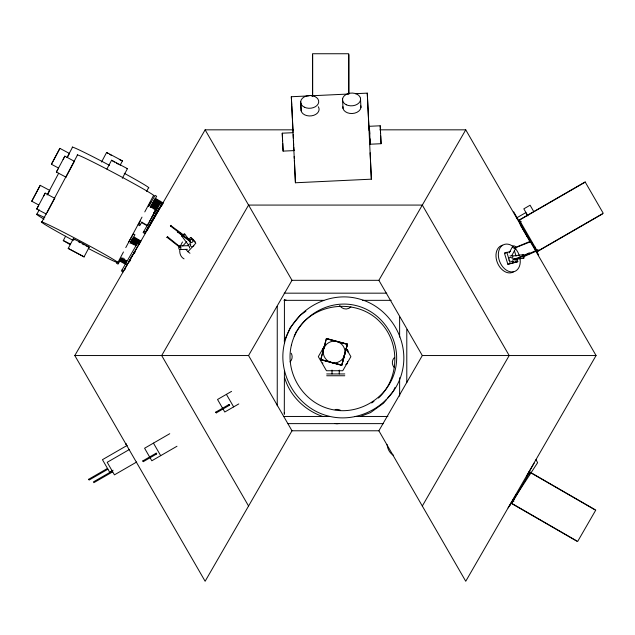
<?xml version="1.0" encoding="UTF-8"?>
<svg xmlns="http://www.w3.org/2000/svg" width="635" height="635" viewBox="0 0 635 635"><rect width="100%" height="100%" fill="white"/><g stroke="black" fill="none" stroke-linecap="round" stroke-linejoin="round"><path stroke-width="0.95" d="M183.023 235.514L183.634 234.966M284.297 300.633L284.416 299.704L284.416 342.567M284.297 414.488L284.416 371.007M344.892 352.877L343.852 356.743M341.94 364.268L347.305 344.241L326.327 338.622L320.707 359.601L341.686 365.22M347.448 344.099L341.765 365.363L320.786 359.743L326.469 338.479L347.543 344.146L341.924 365.125L320.85 359.458M519.914 219.48L519.446 221.234L521.311 221.734M534.456 248.825L534.956 246.959M126.317 444.175L125.73 444.286L126.008 443.603M284.25 341.003L290.314 327.485L300.299 315.23L305.903 311.182M294.156 336.344L296.442 331.256M395.002 387.445L393.39 391.049L387.771 397.947M38.719 204.954L31.75 201.239L40.211 185.341L49.8 190.444L47.625 194.508M58.404 167.981L51.427 164.267L59.888 148.368L69.477 153.472L67.31 157.528M46.657 213.455L46.339 214.066L36.719 209.034L45.18 193.127L54.729 198.303M65.984 177.157L56.396 172.061L63.317 159.036L64.857 156.154L74.414 161.33M64.857 156.154L63.111 159.456M120.11 165.306L122.46 160.885L106.616 152.456L108.101 153.495M70.017 244.531L63.286 240.57L70.279 243.999M126.817 168.521L127.429 168.672L111.585 160.242L114.522 162.115M68.215 248.428L84.058 256.858L68.215 248.428L73.35 238.776L80.343 242.213L89.194 247.205L84.058 256.858M73.319 238.847L74.835 239.816M122.428 160.957L121.849 160.734M89.162 247.277L86.011 245.824M179.776 246.801L179.753 247.277M66.016 177.094L74.446 161.258M148.352 223.758L147.407 225.536L147.661 225.068M53.911 159.615L51.427 164.267M54.158 159.131L59.888 148.368M37.489 190.484L31.75 201.239M37.727 189.992L40.211 185.341M36.727 214.495L39.211 209.804M47.093 195.001L58.682 173.22M67.024 157.543L72.588 147.09M41.696 222.282L77.557 154.884M47.244 212.36L54.769 198.231M101.521 162.036L106.616 152.456M63.254 240.641L65.603 236.212M106.918 169.021L111.585 160.242M122.293 178.324L127.429 168.672M146.606 191.373L148.463 187.889A43.434 1.421 28 0 0 124.246 173.284M117.737 262.747L123.46 251.96M125.778 247.61L142.002 217.122M144.788 211.899L153.591 195.35M148.733 205.907L150.9 201.851L149.36 204.732M149.161 222.242L155.869 209.637L153.472 214.162M152.067 216.813L153.146 214.781M43.64 196.009L45.18 193.127M57.936 169.18L56.396 172.061M38.259 206.153L36.719 209.034M509.127 252.952L512.739 246.229M511.778 255.643L515.842 248.079A1.81 1.111 28.3 0 0 514.064 245.904A1.81 1.111 28.3 0 0 512.961 247.483A1.81 1.111 28.3 0 0 515.842 248.079M529.074 253.055L529.415 253.889M216.337 412.829L215.821 412.107L216.273 412.885L229.576 405.209L229.624 404.654L229.124 404.424L215.821 412.107M140.319 221.028L138.176 224.766L139.74 225.663L141.891 221.933M148.677 206.494L155.067 195.374L156.639 196.278L150.249 207.399M128.445 242.38L133.366 233.831L134.93 234.728L130.016 243.284M150.408 206.772L155.138 198.533M119.626 261.001L120.706 259.128M130.358 242.348L132.81 238.077M121.658 257.818L118.039 264.112L116.467 263.215L117.142 262.049L118.705 262.946M141.978 222.925L142.296 222.377M150.939 207.351L155.948 198.628M120.277 261.374L122.134 258.143M130.794 243.086L134.247 237.077M142.573 223.266L142.883 222.718M151.638 207.486L156.543 198.961M120.864 261.715L123.015 257.977M131.381 243.419L134.834 237.419M143.256 223.655L143.566 223.115M152.209 208.082L157.226 199.358M121.547 262.112L123.412 258.874M132.064 243.816L135.525 237.808M143.843 223.996L144.161 223.449M152.916 208.216L157.813 199.7M122.142 262.445L124.285 258.707M132.659 244.157L136.112 238.149M144.534 224.393L144.843 223.845M153.487 208.812L158.504 200.089M122.825 262.842L124.682 259.604M133.342 244.546L136.795 238.546M145.217 224.782L145.534 224.242M154.17 209.209L159.187 200.485M123.515 263.239L125.373 260.001M134.025 244.943L137.485 238.935M145.907 225.179L146.217 224.639M154.861 209.606L159.877 200.882M124.198 263.628L126.055 260.398M134.93 244.975L138.168 239.331M146.494 225.52L146.804 224.973M153.765 212.868L160.464 201.216M124.785 263.969L126.651 260.731M135.303 245.674L138.755 239.673M147.137 225.885L147.447 225.346M154.408 213.233L161.107 201.589M125.428 264.343L126.508 262.461M136.16 245.681L139.398 240.038M160.75 204.025L161.893 202.041M139.041 242.475L140.184 240.49M146.304 230.338L147.383 228.465M147.772 227.782L153.122 218.48M153.575 217.686L159.48 207.415M124.595 268.795L124.912 268.248M126.849 264.882L127.595 263.581M128.77 261.541L130.056 259.302M130.961 257.723L132.771 254.579M133.667 253.016L134.493 251.571M160.544 206.2L162.671 202.494M139.129 244.142L140.97 240.943M146.947 230.711L160.917 206.415M125.246 269.169L125.555 268.621M129.413 261.914L130.699 259.675M134.318 253.389L135.144 251.944M161.226 206.589L162.219 204.867M162.568 204.264L163.362 202.882M74.811 355.544L248.563 355.544L291.997 430.784L205.129 581.255L74.811 355.544L205.129 129.834L293.322 129.834M248.563 355.544L291.997 280.313L205.129 129.834M325.025 345.019L318.318 356.64L326.461 370.745L342.749 370.745L350.893 356.64L346.107 348.337M291.997 280.313L378.873 280.313L465.749 129.834L379.944 129.834M596.067 355.544L465.749 581.255L378.873 430.784L422.315 355.544L596.067 355.544L465.749 129.834M422.315 506.016L509.191 355.544L422.315 205.073L248.563 205.073L161.687 355.544L248.563 506.016M526.915 475.694L534.154 463.153M509.294 506.397L516.533 493.863M508.095 507.905L537.599 462.732L535.996 459.581M297.021 330.533C314.365 301.919 358.203 297.958 380.659 322.651C400.391 343.297 399.367 378.603 378.468 398.074M386.524 399.478L383.405 403.304L370.594 412.559L360.434 416.425M182.761 245.951L186.706 241.697M188.674 239.57L190.651 237.442L192 238.482M185.999 249.547L187.936 251.706L195.826 243.197L190.651 237.442M529.431 241.244L529.773 242.07M523.446 256.842L523.28 256.04M537.805 249.928L538.155 250.754M142.867 460.867L143.32 461.653L156.615 453.969L156.67 453.422L156.162 453.184L142.867 460.867L143.32 461.653M156.162 453.184L156.615 453.969M229.124 404.424L229.576 405.209M371.697 402.971L373.952 401.336M516.382 218.051L525.788 212.622L527.328 215.297M127.238 445.365L102.441 459.684L109.68 472.226L113.101 470.249M584.462 182.562L518.628 220.567L534.281 247.682M129.421 449.477L107.196 462.312L114.435 474.853L136.66 462.018M231.553 391.382L217.535 399.478L224.774 412.012L238.792 403.923M88.67 479.274L107.482 468.416M107.934 469.194L89.122 480.052L88.678 479.282M169.751 433.705L144.582 448.239L151.821 460.78L176.99 446.246M112.236 471.043L93.424 481.901L93.869 482.671L112.689 471.829M602.559 213.908L536.726 251.92L535.75 250.222M285.964 299.863L284.17 300.339L323.794 300.339M516.946 258.913L517.803 261.683L507.857 264.263L504.436 253.182L510.588 251.404M523.026 256.048L537.885 249.896L538.337 250.253L523.288 256.881M507.857 264.263L517.803 261.683M190.413 241.752L190.778 241.014L177.57 231.37L177.475 231.942L190.119 241.602M530.638 472.361L528.892 472.829L529.392 474.694M512.501 499.634L514.366 499.134M512.032 501.626L513.898 501.134M504.436 253.182L506.325 252.778M513.001 255.969L523.256 254.659M516.271 259.199L523.732 258.247M294.402 160.337L295.426 182.785L291.322 96.734L309.094 95.901M311.047 95.798L348.536 94.028M355.425 93.686L367.268 93.139L369.094 130.548M369.372 126.294L380.222 125.786L381.071 143.708L370.221 144.216L369.372 126.294L369.753 134.088M282.599 140.962L282.242 133.191L293.092 132.683M282.25 133.199L283.091 151.114L293.941 150.606L293.767 147.137M295.41 182.769L371.356 179.173L370.149 152.813M179.848 245.935L188.428 245.674M187.428 249.317L179.8 249.547A1.81 1.111 88.3 0 1 178.872 246.761A1.81 1.111 88.3 0 1 180.792 246.92A1.81 1.111 88.3 0 1 179.8 249.547A14.478 10.239 -52.5 0 0 184.039 258.85M514.731 247.333L515.136 247.587M284.17 293.172L386.755 293.172M362.569 300.339L391.224 300.339M339.876 342.527L342.749 342.527M326.692 373.944L344.789 373.944M326.692 375.753L344.789 375.753M283.766 416.457L329.525 416.457M355.068 416.457L387.921 416.457M287.869 423.624L383.532 423.624M291.997 430.784L378.873 430.784M327.358 339.019L337.852 341.836M339.757 342.344L347.385 344.384M510.58 261.12L513.874 262.112M170.458 225.989L171.053 225.354M177.546 231.989L178.086 231.275M167.132 237.585L167.672 236.879M322.691 416.465C304.943 410.408 289.997 395.994 284.694 377.849M119.285 159.504L120.777 160.242M82.169 243.848L84.193 244.896M116.316 163.108L118.316 164.203M78.748 242.006L80.081 242.737M109.553 154.329L111.347 155.321M138.843 223.591L140.414 224.496M143.812 231.386L145.383 232.283M137.66 242.784L139.232 243.689M122.111 269.835L123.674 270.74M529.05 471.789L594.884 509.802M510.953 503.142L576.786 541.147M177.927 231.719L170.394 225.941L170.49 225.369L183.745 235.093M180.102 233.386L183.15 235.728M187.936 251.706L189.968 253.27M514.66 248.039L529.852 242.038L529.915 241.467L514.548 247.833M367.268 93.139L371.356 179.173M291.322 96.734L291.775 105.37M192.675 238.998L195.27 241.879M184.706 234.021L189.262 240.006M181.84 236.228L188.095 244.451M533.71 211.487L530.09 205.224L523.819 208.844L527.891 215.892M513.691 211.828L520.938 224.369M531.479 242.443L538.718 254.984M520.192 224.258L521.502 226.528M522.907 228.957L527.614 237.101M520.335 224.901L528.518 239.07M528.733 239.451L529.153 240.181M529.28 240.387L530.185 241.959M378.873 280.313L422.315 355.544M226.401 394.359L233.64 406.892M153.448 443.119L160.687 455.66M514.374 250.603L516.088 256.143M506.801 252.206L510.222 263.287M284.297 412.631L284.416 413.56M381.071 143.7L380.69 135.906M293.91 149.987L293.941 150.598M360.474 98.187L360.926 107.537M342.551 99.036L343.003 108.387M300.688 101.481L301.061 109.164A9.049 6.39 -2.8 0 0 311.539 115.84A9.049 6.39 -2.8 0 0 318.302 106.728M300.768 103.148L301.141 110.823M291.822 106.267L292.41 118.3M380.579 133.548L380.222 125.778M292.505 120.269L293.037 131.421M293.449 140.446L293.672 145.09M282.742 143.351L283.099 151.122M369.975 138.732L370.229 144.224M293.338 138.168L293.172 134.461M294.219 156.416L294.315 158.377M406.789 329.621L406.789 382.635M399.621 317.127L399.621 337.074M399.621 377.785L399.621 396.129M348.885 54.658L348.885 94.147M348.694 93.234L348.694 53.745L312.499 53.745L312.499 96.195M339.257 370.062L339.257 373.944M332.018 370.062L332.018 373.944M312.69 54.658L312.69 96.115M277.249 306.499L277.249 405.789M350.933 306.919A7.168 7.168 0 0 1 339.654 305.435M291.195 353.235A7.168 7.168 0 0 1 290.06 361.887M394.414 367.681A7.168 7.168 0 0 1 394.414 357.545M338.82 423.489A7.168 7.168 0 0 1 335.113 423.489M335.113 409.646A7.168 7.168 0 0 1 340.55 410.361M509.056 258.159A1.81 1.659 -73.3 0 1 511.715 258.016M509.072 260.35A1.81 1.659 -73.3 0 1 508.849 259.953M512.882 258.739A1.81 0.556 82.7 0 1 512.866 256.056M511.889 255.373A1.81 1.111 28.3 0 1 510.016 255.841M524.042 256.357A1.81 0.556 82.7 0 1 523.526 258.167A1.81 0.556 82.7 0 1 522.922 255.373A1.81 0.556 82.7 0 1 523.851 255.476M519.867 257.683A14.478 10.239 67.5 0 1 509.841 271.685A14.478 10.239 67.5 0 1 498.491 252.412A14.478 10.239 67.5 0 1 513.429 246.753M515.914 249.269A14.478 10.239 67.5 0 1 519.398 255.865M513.659 271.74A14.478 10.239 67.5 0 1 497.475 262.906A14.478 10.239 67.5 0 1 502.674 245.213M360.847 105.87A9.049 6.39 -2.8 0 1 352.219 113.514A9.049 6.39 -2.8 0 1 342.924 106.72M44.021 219.138A43.434 1.421 28 0 1 44.791 217.599M72.43 147.423A43.434 1.421 28 0 1 109.474 165.33M73.35 240.506A43.434 1.421 28 0 1 47.339 224.242A43.434 1.421 28 0 1 111.093 258.056A43.434 1.421 28 0 1 88.297 248.428M77.399 155.21A43.434 1.421 28 0 1 116.126 174.014A43.434 1.421 28 0 1 153.432 195.675M393.621 455.366A21.717 15.367 -61.3 0 1 387.096 444.627M193.858 245.666A1.81 1.659 -13.3 0 1 193.627 246.055M192.897 246.618A1.81 1.659 -13.3 0 1 192.445 246.753M191.516 246.682A1.81 1.659 -13.3 0 1 190.746 244.157M190.246 243.483A1.81 0.556 -37.3 0 1 188.238 244.531M188.135 245.713A1.81 1.111 88.3 0 1 189.468 248.047M182.562 234.998A1.81 0.556 -37.3 0 1 184.745 234.117A1.81 0.556 -37.3 0 1 182.737 236.109A1.81 0.556 -37.3 0 1 182.253 235.307M180.84 245.285A14.478 10.239 -52.5 0 1 182.515 241.967M347.353 361.648A1.81 1.81 0 0 1 345.789 364.363M346.186 349.266A1.81 1.81 0 0 1 347.758 351.981M322.921 363.156A1.81 1.81 0 0 1 322.636 362.783M322.389 349.988A1.81 1.81 0 0 1 323.731 348.234M166.997 237.268L179.824 247.325L180.348 247.094L167.608 236.823L166.997 237.268M284.432 343.424C276.757 374.904 297.799 409.027 329.374 416.306C360.863 423.974 394.986 402.931 402.257 371.356C409.932 339.868 388.89 305.752 357.315 298.474C325.826 290.798 291.703 311.841 284.432 343.424M291.425 345.083C284.663 372.824 303.212 402.892 331.033 409.305C358.783 416.068 388.85 397.526 395.264 369.697C402.026 341.947 383.476 311.88 355.656 305.467C327.906 298.704 297.839 317.254 291.425 345.083M514.183 259.326L514.636 260.009L529.598 253.389L529.153 253.024L514.183 259.326M160.036 203.168L143.145 232.553L144.709 233.45L161.607 204.065L160.036 203.168M138.327 241.617L121.436 271.002L123.007 271.907L139.898 242.522L138.327 241.617M529.939 472.083L511.842 503.428L577.667 541.441L595.765 510.088L529.939 472.083M585.153 181.943L519.319 219.948L537.416 251.301L603.25 213.289L585.153 181.943M515.533 261.787A1.81 1.659 -73.3 0 0 515.136 258.723A1.81 1.659 -73.3 0 0 512.842 260.747A1.81 1.659 -73.3 0 0 515.533 261.787M304.419 107.212A9.049 6.39 -2.8 0 0 318.691 102.291A9.049 6.39 -2.8 0 0 305.959 96.155A9.049 6.39 -2.8 0 0 304.419 107.212M346.281 104.775A9.049 6.39 -2.8 0 0 360.553 99.854A9.049 6.39 -2.8 0 0 347.821 93.718A9.049 6.39 -2.8 0 0 346.281 104.775M328.708 361.474A10.858 10.858 0 0 0 344.995 352.068A10.858 10.858 0 0 0 328.708 342.662A10.858 10.858 0 0 0 328.708 361.474M190.532 242.499A1.81 1.659 -13.3 0 0 192.984 240.625A1.81 1.659 -13.3 0 0 190.087 239.657A1.81 1.659 -13.3 0 0 190.532 242.499"/></g></svg>
